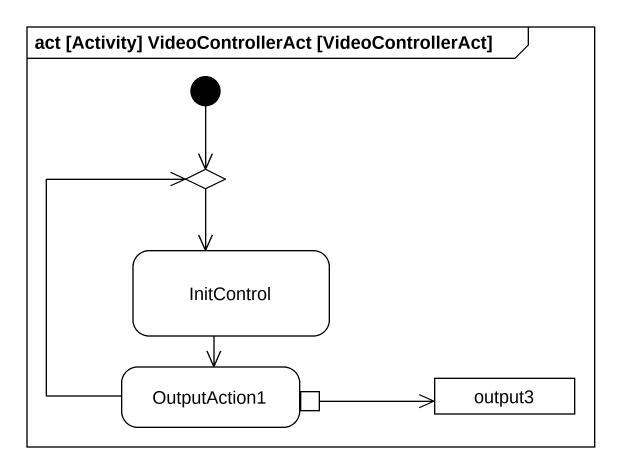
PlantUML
@startuml
mainframe act [Activity] VideoControllerAct [VideoControllerAct]
hide empty description
state choice1 <<choice>>
state InitControl
state OutputAction1 {
  state pin1 <<outputPin>>
}
state output3 <<object>>
[*] --> choice1
choice1 --> InitControl
InitControl --> OutputAction1
OutputAction1 -up-> choice1
pin1 -right-> output3
@enduml
